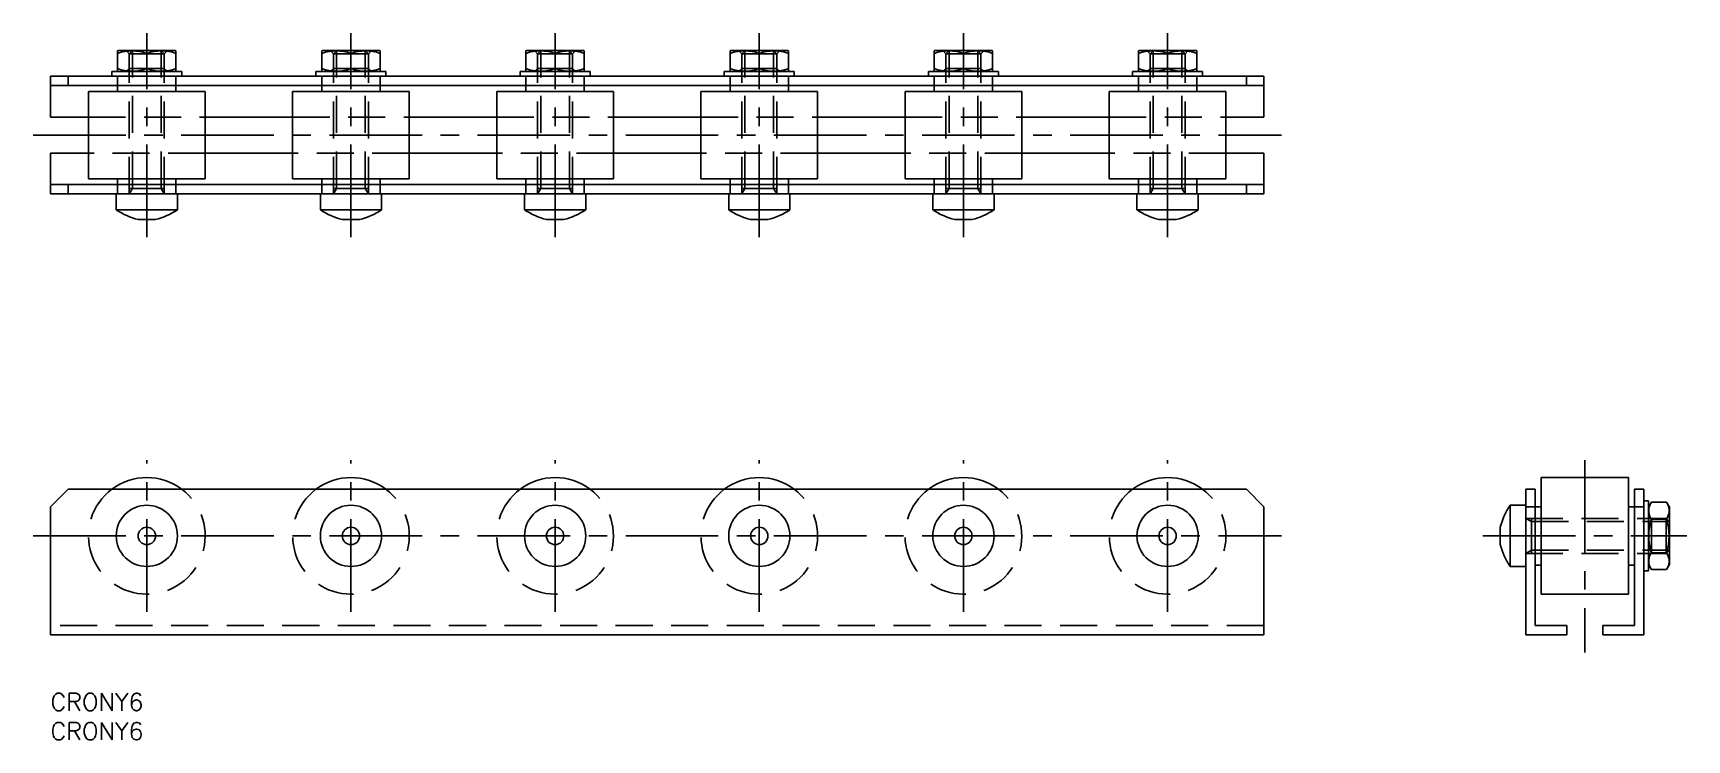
# Model space of a CAD drawing. Extents: x -3 to 281, y -8 to 113.
import ezdxf

# ---------------------------------------------------------------- set-up
doc = ezdxf.new("R2010")
doc.units = 0
doc.header["$LTSCALE"] = 0.5
doc.linetypes.add('CENTER', pattern=[50.8, 31.75, -6.35, 6.35, -6.35])
doc.linetypes.add('DASHED', pattern=[19.05, 12.7, -6.35])
for name, color, linetype in [('MSM_CENTER', 1, 'CENTER'), ('MSM_CONTINUOUS', 7, 'CONTINUOUS'), ('MSM_DASHED', 4, 'DASHED'), ('MSM_PART_NUMBER', 7, 'CONTINUOUS')]:
    doc.layers.add(name, color=color, linetype=linetype)
doc.styles.get("Standard").update_dxf_attribs({"font": 'txt.shx', "height": 3, "bigfont": 'bigfont.shx'})

# ---------------------------------------------------------------- blocks, each defined once
blk = doc.blocks.new('*U28')
at = {"layer": 'MSM_PART_NUMBER'}
blk.add_text('CRONY6', height=3, dxfattribs=at).set_placement((0, -3))
blk = doc.blocks.new('*U29')
at = {"layer": 'MSM_PART_NUMBER'}
blk.add_text('CRONY6', height=3, dxfattribs=at).set_placement((0, -8))

msp = doc.modelspace()

# ---------------------------------------------------------------- linework, layer by layer
at = {"layer": 'MSM_CENTER'}
for p, q in [((16.5, 78.24), (16.5, 113.24)), ((51.5, 78.24), (51.5, 113.24)), ((86.5, 78.24), (86.5, 113.24)), ((121.5, 78.24), (121.5, 113.24)), ((156.5, 78.24), (156.5, 113.24)), ((191.5, 78.24), (191.5, 113.24)), ((-3, 95.74), (211, 95.74)), ((16.5, 14), (16.5, 40)), ((51.5, 14), (51.5, 40)), ((86.5, 14), (86.5, 40)), ((121.5, 14), (121.5, 40)), ((156.5, 14), (156.5, 40)), ((191.5, 14), (191.5, 40)), ((263.03, 40), (263.03, 7)), ((-3, 27), (211, 27)), ((245.53, 27), (280.53, 27))]:
    msp.add_line(p, q, dxfattribs=at)
at = {"layer": 'MSM_CONTINUOUS'}
for p, q in [((11.6, 110.24), (11.5, 110.18)), ((11.5, 106.7), (11.5, 110.18)), ((11.6, 110.24), (21.4, 110.24)), ((16.5, 107.14), (16.5, 109.73)), ((21.5, 110.18), (21.4, 110.24)), ((21.5, 110.18), (21.5, 106.7)), ((46.6, 110.24), (46.5, 110.18)), ((46.5, 106.7), (46.5, 110.18)), ((46.6, 110.24), (56.4, 110.24)), ((51.5, 107.14), (51.5, 109.73)), ((56.5, 110.18), (56.4, 110.24)), ((56.5, 110.18), (56.5, 106.7)), ((81.6, 110.24), (81.5, 110.18)), ((81.5, 106.7), (81.5, 110.18)), ((81.6, 110.24), (91.4, 110.24)), ((86.5, 107.14), (86.5, 109.73)), ((91.5, 110.18), (91.4, 110.24)), ((91.5, 110.18), (91.5, 106.7)), ((116.6, 110.24), (116.5, 110.18)), ((116.5, 106.7), (116.5, 110.18)), ((116.6, 110.24), (126.4, 110.24)), ((121.5, 107.14), (121.5, 109.73)), ((126.5, 110.18), (126.4, 110.24)), ((126.5, 110.18), (126.5, 106.7)), ((151.6, 110.24), (151.5, 110.18)), ((151.5, 106.7), (151.5, 110.18)), ((151.6, 110.24), (161.4, 110.24)), ((156.5, 107.14), (156.5, 109.73)), ((161.5, 110.18), (161.4, 110.24)), ((161.5, 110.18), (161.5, 106.7)), ((186.6, 110.24), (186.5, 110.18)), ((186.5, 106.7), (186.5, 110.18)), ((186.6, 110.24), (196.4, 110.24)), ((191.5, 107.14), (191.5, 109.73)), ((196.5, 110.18), (196.4, 110.24)), ((196.5, 110.18), (196.5, 106.7)), ((0, 98.84), (0, 105.84)), ((208, 105.84), (0, 105.84)), ((3, 104.24), (3, 105.84)), ((10.5, 106.64), (10.5, 105.84)), ((10.5, 106.64), (22.5, 106.64)), ((11.5, 106.7), (11.6, 106.64)), ((21.4, 106.64), (21.5, 106.7)), ((22.5, 105.84), (22.5, 106.64)), ((45.5, 106.64), (45.5, 105.84)), ((45.5, 106.64), (57.5, 106.64)), ((46.5, 106.7), (46.6, 106.64)), ((56.4, 106.64), (56.5, 106.7)), ((57.5, 105.84), (57.5, 106.64)), ((80.5, 106.64), (80.5, 105.84)), ((80.5, 106.64), (92.5, 106.64)), ((81.5, 106.7), (81.6, 106.64)), ((91.4, 106.64), (91.5, 106.7)), ((92.5, 105.84), (92.5, 106.64)), ((115.5, 106.64), (115.5, 105.84)), ((115.5, 106.64), (127.5, 106.64)), ((116.5, 106.7), (116.6, 106.64)), ((126.4, 106.64), (126.5, 106.7)), ((127.5, 105.84), (127.5, 106.64)), ((150.5, 106.64), (150.5, 105.84)), ((150.5, 106.64), (162.5, 106.64)), ((151.5, 106.7), (151.6, 106.64)), ((161.4, 106.64), (161.5, 106.7)), ((162.5, 105.84), (162.5, 106.64)), ((185.5, 106.64), (185.5, 105.84)), ((185.5, 106.64), (197.5, 106.64)), ((186.5, 106.7), (186.6, 106.64)), ((196.4, 106.64), (196.5, 106.7)), ((197.5, 105.84), (197.5, 106.64)), ((205, 105.84), (205, 104.24)), ((208, 98.84), (208, 105.84)), ((0, 104.24), (208, 104.24)), ((6.5, 103.24), (6.5, 88.24)), ((6.5, 103.24), (26.5, 103.24)), ((11.5, 104.24), (11.5, 103.24)), ((21.5, 103.24), (21.5, 104.24)), ((26.5, 88.24), (26.5, 103.24)), ((41.5, 103.24), (41.5, 88.24)), ((41.5, 103.24), (61.5, 103.24)), ((46.5, 104.24), (46.5, 103.24)), ((56.5, 103.24), (56.5, 104.24)), ((61.5, 88.24), (61.5, 103.24)), ((76.5, 103.24), (76.5, 88.24)), ((76.5, 103.24), (96.5, 103.24)), ((81.5, 104.24), (81.5, 103.24)), ((91.5, 103.24), (91.5, 104.24)), ((96.5, 88.24), (96.5, 103.24)), ((111.5, 103.24), (111.5, 88.24)), ((111.5, 103.24), (131.5, 103.24)), ((116.5, 104.24), (116.5, 103.24)), ((126.5, 103.24), (126.5, 104.24)), ((131.5, 88.24), (131.5, 103.24)), ((146.5, 103.24), (146.5, 88.24)), ((146.5, 103.24), (166.5, 103.24)), ((151.5, 104.24), (151.5, 103.24)), ((161.5, 103.24), (161.5, 104.24)), ((166.5, 88.24), (166.5, 103.24)), ((181.5, 103.24), (181.5, 88.24)), ((181.5, 103.24), (201.5, 103.24)), ((186.5, 104.24), (186.5, 103.24)), ((196.5, 103.24), (196.5, 104.24)), ((201.5, 88.24), (201.5, 103.24)), ((0, 98.84), (6.5, 98.84)), ((26.5, 98.84), (41.5, 98.84)), ((61.5, 98.84), (76.5, 98.84)), ((96.5, 98.84), (111.5, 98.84)), ((131.5, 98.84), (146.5, 98.84)), ((166.5, 98.84), (181.5, 98.84)), ((201.5, 98.84), (208, 98.84)), ((0, 92.64), (0, 85.64)), ((6.5, 92.64), (0, 92.64)), ((41.5, 92.64), (26.5, 92.64)), ((76.5, 92.64), (61.5, 92.64)), ((111.5, 92.64), (96.5, 92.64)), ((146.5, 92.64), (131.5, 92.64)), ((181.5, 92.64), (166.5, 92.64)), ((208, 92.64), (201.5, 92.64)), ((208, 92.64), (208, 85.64)), ((6.5, 88.24), (26.5, 88.24)), ((11.5, 88.24), (11.5, 87.24)), ((21.5, 87.24), (21.5, 88.24)), ((41.5, 88.24), (61.5, 88.24)), ((46.5, 88.24), (46.5, 87.24)), ((56.5, 87.24), (56.5, 88.24)), ((76.5, 88.24), (96.5, 88.24)), ((81.5, 88.24), (81.5, 87.24)), ((91.5, 87.24), (91.5, 88.24)), ((111.5, 88.24), (131.5, 88.24)), ((116.5, 88.24), (116.5, 87.24)), ((126.5, 87.24), (126.5, 88.24)), ((146.5, 88.24), (166.5, 88.24)), ((151.5, 88.24), (151.5, 87.24)), ((161.5, 87.24), (161.5, 88.24)), ((181.5, 88.24), (201.5, 88.24)), ((186.5, 88.24), (186.5, 87.24)), ((196.5, 87.24), (196.5, 88.24)), ((208, 87.24), (0, 87.24)), ((0, 85.64), (208, 85.64)), ((3, 87.24), (3, 85.64)), ((11.25, 85.64), (11.25, 82.93)), ((21.75, 82.93), (21.75, 85.64)), ((46.25, 85.64), (46.25, 82.93)), ((56.75, 82.93), (56.75, 85.64)), ((81.25, 85.64), (81.25, 82.93)), ((91.75, 82.93), (91.75, 85.64)), ((116.25, 85.64), (116.25, 82.93)), ((126.75, 82.93), (126.75, 85.64)), ((151.25, 85.64), (151.25, 82.93)), ((161.75, 82.93), (161.75, 85.64)), ((186.25, 85.64), (186.25, 82.93)), ((196.75, 82.93), (196.75, 85.64)), ((205, 87.24), (205, 85.64)), ((11.25, 82.93), (21.75, 82.93)), ((46.25, 82.93), (56.75, 82.93)), ((81.25, 82.93), (91.75, 82.93)), ((116.25, 82.93), (126.75, 82.93)), ((151.25, 82.93), (161.75, 82.93)), ((186.25, 82.93), (196.75, 82.93)), ((15.01, 81.24), (17.99, 81.24)), ((50.01, 81.24), (52.99, 81.24)), ((85.01, 81.24), (87.99, 81.24)), ((120.01, 81.24), (122.99, 81.24)), ((155.01, 81.24), (157.99, 81.24)), ((190.01, 81.24), (192.99, 81.24)), ((255.53, 37), (255.53, 17)), ((270.53, 37), (255.53, 37)), ((270.53, 37), (270.53, 17)), ((0, 32), (3, 35)), ((205, 35), (3, 35)), ((205, 35), (208, 32)), ((254.53, 35), (252.93, 35)), ((252.93, 35), (252.93, 10)), ((254.53, 11.6), (254.53, 35)), ((271.53, 35), (271.53, 11.6)), ((273.13, 35), (271.53, 35)), ((273.13, 10), (273.13, 35)), ((0, 32), (0, 10)), ((208, 32), (208, 10)), ((250.22, 32.25), (250.22, 21.75)), ((252.93, 32.25), (250.22, 32.25)), ((252.93, 32), (255.53, 32)), ((273.13, 32), (270.53, 32)), ((273.93, 33), (273.13, 33)), ((273.93, 33), (273.93, 21)), ((274.43, 32.77), (273.93, 31.9)), ((274.43, 32.77), (277.02, 32.77)), ((277.53, 31.9), (277.02, 32.77)), ((277.53, 31.9), (277.53, 22.1)), ((248.53, 28.49), (248.53, 25.51)), ((274.43, 29.89), (277.02, 29.89)), ((274.43, 24.11), (277.02, 24.11)), ((250.22, 21.75), (252.93, 21.75)), ((254.53, 22), (255.53, 22)), ((270.53, 22), (271.53, 22)), ((273.13, 21), (273.93, 21)), ((273.93, 22.1), (274.43, 21.23)), ((274.43, 21.23), (277.02, 21.23)), ((277.02, 21.23), (277.53, 22.1)), ((255.53, 17), (270.53, 17)), ((259.93, 11.6), (254.53, 11.6)), ((259.93, 10), (259.93, 11.6)), ((266.13, 11.6), (271.53, 11.6)), ((266.13, 10), (266.13, 11.6)), ((208, 10), (0, 10)), ((252.93, 10), (259.93, 10)), ((273.13, 10), (266.13, 10))]:
    msp.add_line(p, q, dxfattribs=at)
for centre, radius in [((16.5, 27), 5.25), ((51.5, 27), 5.25), ((86.5, 27), 5.25), ((121.5, 27), 5.25), ((156.5, 27), 5.25), ((191.5, 27), 5.25), ((16.5, 27), 1.49), ((51.5, 27), 1.49), ((86.5, 27), 1.49), ((121.5, 27), 1.49), ((156.5, 27), 1.49), ((191.5, 27), 1.49)]:
    msp.add_circle(centre, radius, dxfattribs=at)
for centre, radius, start, end in [((14, 102.81), 7.37, 70.1592, 109.8408), ((19, 102.81), 7.37, 70.1592, 109.8408), ((49, 102.81), 7.37, 70.1592, 109.8408), ((54, 102.81), 7.37, 70.1592, 109.8408), ((84, 102.81), 7.37, 70.1592, 109.8408), ((89, 102.81), 7.37, 70.1592, 109.8408), ((119, 102.81), 7.37, 70.1592, 109.8408), ((124, 102.81), 7.37, 70.1592, 109.8408), ((154, 102.81), 7.37, 70.1592, 109.8408), ((159, 102.81), 7.37, 70.1592, 109.8408), ((189, 102.81), 7.37, 70.1592, 109.8408), ((194, 102.81), 7.37, 70.1592, 109.8408), ((14, 114.07), 7.37, 250.1592, 289.8408), ((19, 114.07), 7.37, 250.1592, 289.8408), ((49, 114.07), 7.37, 250.1592, 289.8408), ((54, 114.07), 7.37, 250.1592, 289.8408), ((84, 114.07), 7.37, 250.1592, 289.8408), ((89, 114.07), 7.37, 250.1592, 289.8408), ((119, 114.07), 7.37, 250.1592, 289.8408), ((124, 114.07), 7.37, 250.1592, 289.8408), ((154, 114.07), 7.37, 250.1592, 289.8408), ((159, 114.07), 7.37, 250.1592, 289.8408), ((189, 114.07), 7.37, 250.1592, 289.8408), ((194, 114.07), 7.37, 250.1592, 289.8408), ((18.04, 92.97), 12.12, 235.9445, 255.5214), ((14.96, 92.97), 12.12, 284.4786, 304.0555), ((53.04, 92.97), 12.12, 235.9445, 255.5214), ((49.96, 92.97), 12.12, 284.4786, 304.0555), ((88.04, 92.97), 12.12, 235.9445, 255.5214), ((84.96, 92.97), 12.12, 284.4786, 304.0555), ((123.04, 92.97), 12.12, 235.9445, 255.5214), ((119.96, 92.97), 12.12, 284.4786, 304.0555), ((158.04, 92.97), 12.12, 235.9445, 255.5214), ((154.96, 92.97), 12.12, 284.4786, 304.0555), ((193.04, 92.97), 12.12, 235.9445, 255.5214), ((189.96, 92.97), 12.12, 284.4786, 304.0555), ((16.5, 27), 10, 53.1301, 126.8699), ((51.5, 27), 10, 53.1301, 126.8699), ((86.5, 27), 10, 53.1301, 126.8699), ((121.5, 27), 10, 53.1301, 126.8699), ((156.5, 27), 10, 53.1301, 126.8699), ((191.5, 27), 10, 53.1301, 126.8699), ((260.26, 25.46), 12.12, 145.9445, 165.5214), ((276.54, 31.33), 2.56, 154.3574, 214.3573), ((274.91, 31.33), 2.56, 325.6427, 25.6426), ((283.59, 27), 9.61, 162.5124, 197.4876), ((267.86, 27), 9.61, 342.5124, 17.4876), ((260.26, 28.54), 12.12, 194.4786, 214.0555), ((276.54, 22.67), 2.56, 145.6427, 205.6426), ((274.91, 22.67), 2.56, 334.3574, 34.3573)]:
    msp.add_arc(centre, radius, start, end, dxfattribs=at)
at = {"layer": 'MSM_DASHED'}
for p, q in [((12.96, 110.24), (13.5, 109.7)), ((14.04, 110.24), (13.5, 109.7)), ((19.5, 109.7), (13.5, 109.7)), ((13.5, 85.64), (13.5, 109.7)), ((14.04, 86.58), (14.04, 110.24)), ((18.96, 110.24), (19.5, 109.7)), ((18.96, 86.58), (18.96, 110.24)), ((20.04, 110.24), (19.5, 109.7)), ((19.5, 85.64), (19.5, 109.7)), ((47.96, 110.24), (48.5, 109.7)), ((49.04, 110.24), (48.5, 109.7)), ((54.5, 109.7), (48.5, 109.7)), ((48.5, 85.64), (48.5, 109.7)), ((49.04, 86.58), (49.04, 110.24)), ((53.96, 110.24), (54.5, 109.7)), ((53.96, 86.58), (53.96, 110.24)), ((55.04, 110.24), (54.5, 109.7)), ((54.5, 85.64), (54.5, 109.7)), ((82.96, 110.24), (83.5, 109.7)), ((84.04, 110.24), (83.5, 109.7)), ((89.5, 109.7), (83.5, 109.7)), ((83.5, 85.64), (83.5, 109.7)), ((84.04, 86.58), (84.04, 110.24)), ((88.96, 110.24), (89.5, 109.7)), ((88.96, 86.58), (88.96, 110.24)), ((90.04, 110.24), (89.5, 109.7)), ((89.5, 85.64), (89.5, 109.7)), ((117.96, 110.24), (118.5, 109.7)), ((119.04, 110.24), (118.5, 109.7)), ((124.5, 109.7), (118.5, 109.7)), ((118.5, 85.64), (118.5, 109.7)), ((119.04, 86.58), (119.04, 110.24)), ((123.96, 110.24), (124.5, 109.7)), ((123.96, 86.58), (123.96, 110.24)), ((125.04, 110.24), (124.5, 109.7)), ((124.5, 85.64), (124.5, 109.7)), ((152.96, 110.24), (153.5, 109.7)), ((154.04, 110.24), (153.5, 109.7)), ((159.5, 109.7), (153.5, 109.7)), ((153.5, 85.64), (153.5, 109.7)), ((154.04, 86.58), (154.04, 110.24)), ((158.96, 110.24), (159.5, 109.7)), ((158.96, 86.58), (158.96, 110.24)), ((160.04, 110.24), (159.5, 109.7)), ((159.5, 85.64), (159.5, 109.7)), ((187.96, 110.24), (188.5, 109.7)), ((189.04, 110.24), (188.5, 109.7)), ((194.5, 109.7), (188.5, 109.7)), ((188.5, 85.64), (188.5, 109.7)), ((189.04, 86.58), (189.04, 110.24)), ((193.96, 110.24), (194.5, 109.7)), ((193.96, 86.58), (193.96, 110.24)), ((195.04, 110.24), (194.5, 109.7)), ((194.5, 85.64), (194.5, 109.7)), ((11.5, 105.84), (11.5, 104.24)), ((12.96, 106.64), (13.5, 107.18)), ((19.5, 107.18), (13.5, 107.18)), ((20.04, 106.64), (19.5, 107.18)), ((21.5, 104.24), (21.5, 105.84)), ((46.5, 105.84), (46.5, 104.24)), ((47.96, 106.64), (48.5, 107.18)), ((54.5, 107.18), (48.5, 107.18)), ((55.04, 106.64), (54.5, 107.18)), ((56.5, 104.24), (56.5, 105.84)), ((81.5, 105.84), (81.5, 104.24)), ((82.96, 106.64), (83.5, 107.18)), ((89.5, 107.18), (83.5, 107.18)), ((90.04, 106.64), (89.5, 107.18)), ((91.5, 104.24), (91.5, 105.84)), ((116.5, 105.84), (116.5, 104.24)), ((117.96, 106.64), (118.5, 107.18)), ((124.5, 107.18), (118.5, 107.18)), ((125.04, 106.64), (124.5, 107.18)), ((126.5, 104.24), (126.5, 105.84)), ((151.5, 105.84), (151.5, 104.24)), ((152.96, 106.64), (153.5, 107.18)), ((159.5, 107.18), (153.5, 107.18)), ((160.04, 106.64), (159.5, 107.18)), ((161.5, 104.24), (161.5, 105.84)), ((186.5, 105.84), (186.5, 104.24)), ((187.96, 106.64), (188.5, 107.18)), ((194.5, 107.18), (188.5, 107.18)), ((195.04, 106.64), (194.5, 107.18)), ((196.5, 104.24), (196.5, 105.84)), ((6.5, 98.84), (26.5, 98.84)), ((41.5, 98.84), (61.5, 98.84)), ((76.5, 98.84), (96.5, 98.84)), ((111.5, 98.84), (131.5, 98.84)), ((146.5, 98.84), (166.5, 98.84)), ((181.5, 98.84), (201.5, 98.84)), ((26.5, 92.64), (6.5, 92.64)), ((61.5, 92.64), (41.5, 92.64)), ((96.5, 92.64), (76.5, 92.64)), ((131.5, 92.64), (111.5, 92.64)), ((166.5, 92.64), (146.5, 92.64)), ((201.5, 92.64), (181.5, 92.64)), ((11.5, 87.24), (11.5, 85.64)), ((13.5, 86.58), (19.5, 86.58)), ((13.5, 85.64), (14.04, 86.58)), ((19.5, 85.64), (18.96, 86.58)), ((21.5, 85.64), (21.5, 87.24)), ((46.5, 87.24), (46.5, 85.64)), ((48.5, 86.58), (54.5, 86.58)), ((48.5, 85.64), (49.04, 86.58)), ((54.5, 85.64), (53.96, 86.58)), ((56.5, 85.64), (56.5, 87.24)), ((81.5, 87.24), (81.5, 85.64)), ((83.5, 86.58), (89.5, 86.58)), ((83.5, 85.64), (84.04, 86.58)), ((89.5, 85.64), (88.96, 86.58)), ((91.5, 85.64), (91.5, 87.24)), ((116.5, 87.24), (116.5, 85.64)), ((118.5, 86.58), (124.5, 86.58)), ((118.5, 85.64), (119.04, 86.58)), ((124.5, 85.64), (123.96, 86.58)), ((126.5, 85.64), (126.5, 87.24)), ((151.5, 87.24), (151.5, 85.64)), ((153.5, 86.58), (159.5, 86.58)), ((153.5, 85.64), (154.04, 86.58)), ((159.5, 85.64), (158.96, 86.58)), ((161.5, 85.64), (161.5, 87.24)), ((186.5, 87.24), (186.5, 85.64)), ((188.5, 86.58), (194.5, 86.58)), ((188.5, 85.64), (189.04, 86.58)), ((194.5, 85.64), (193.96, 86.58)), ((196.5, 85.64), (196.5, 87.24)), ((252.93, 30), (276.99, 30)), ((252.93, 30), (253.86, 29.46)), ((253.86, 30), (253.86, 24)), ((253.86, 29.46), (277.53, 29.46)), ((273.93, 30.54), (274.47, 30)), ((274.47, 24), (274.47, 30)), ((277.53, 30.54), (276.99, 30)), ((276.99, 24), (276.99, 30)), ((277.53, 29.46), (276.99, 30)), ((252.93, 24), (253.86, 24.54)), ((252.93, 24), (276.99, 24)), ((253.86, 24.54), (277.53, 24.54)), ((273.93, 23.46), (274.47, 24)), ((277.53, 24.54), (276.99, 24)), ((277.53, 23.46), (276.99, 24)), ((208, 11.6), (0, 11.6))]:
    msp.add_line(p, q, dxfattribs=at)
for centre in [(16.5, 27), (51.5, 27), (86.5, 27), (121.5, 27), (156.5, 27), (191.5, 27)]:
    msp.add_arc(centre, 10, 126.8699, 53.1301, dxfattribs=at)

# ---------------------------------------------------------------- block references
at = {"layer": 'MSM_CONTINUOUS'}
for name in ['*U28', '*U29']:
    msp.add_blockref(name, (0, 0), dxfattribs=at)

doc.saveas('drawing.dxf')
